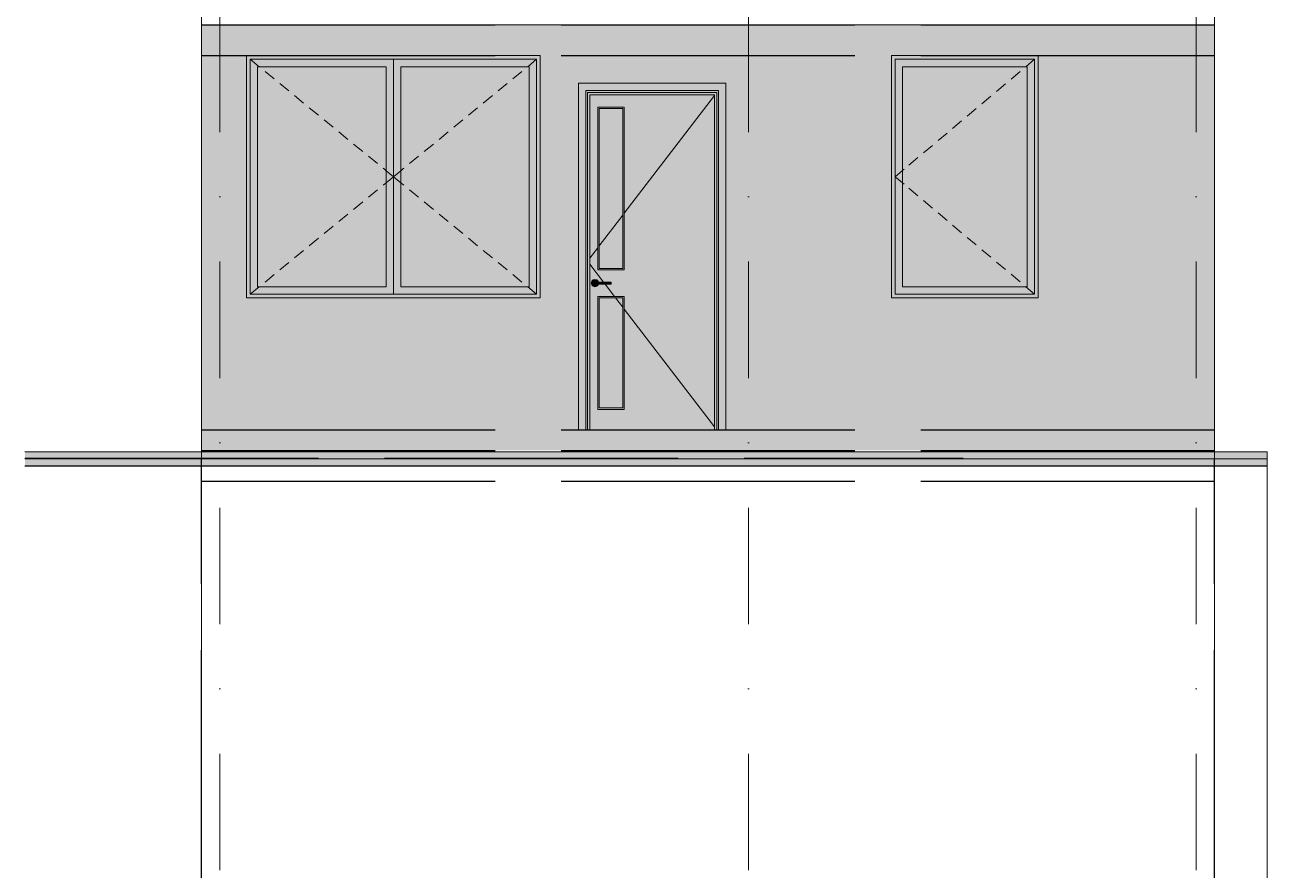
# Model space of a CAD drawing. Extents: x -1929 to 256751, y -18317 to 36108.
# Drawn here: x 12386 to 13232, y 526 to 1102 of the extents above; entities that cross this region are included whole.
import ezdxf

# ---------------------------------------------------------------- set-up
doc = ezdxf.new("R2010")
doc.units = 0
doc.header["$LTSCALE"] = 5
doc.header["$MEASUREMENT"] = 0
doc.linetypes.add('- Осеви линии', pattern=[670.277762, 317.5, -176.388889, 0, -176.388874])
doc.linetypes.add('- Скирити линии', pattern=[245, 200, -45])
for name, color, linetype in [('1 _ Конструкция - Недефинирани обекти.Structural - Bearing', 7, 'Continuous'), ('4 _ - Щриховки - Основни.2D Elements', 7, 'Continuous'), ('6 _ - Конструктивни оси.Dimensioning', 7, 'Continuous'), ('7 _ - Основни елементи.2D Elements', 7, 'Continuous'), ('Structural - Bearing', 7, 'Continuous')]:
    doc.layers.add(name, color=color, linetype=linetype)

msp = doc.modelspace()

# ---------------------------------------------------------------- hatches: boundary and pattern name
at = {"layer": '1 _ Конструкция - Недефинирани обекти.Structural - Bearing', "linetype": 'Continuous', "lineweight": 0, "true_color": 0xdedede}
msp.add_hatch(color=254, dxfattribs=at).paths.add_polyline_path([(13195.9, 1101.82), (13170.9, 1101.82), (13170.9, 810.82), (13195.9, 810.82)])
at = {"layer": '4 _ - Щриховки - Основни.2D Elements', "linetype": 'Continuous', "lineweight": 0, "true_color": 0xdedede}
msp.add_hatch(color=254, dxfattribs=at).paths.add_polyline_path([(13231.76, 810.82), (12385.64, 810.82), (12385.64, 806.01), (13231.76, 806.01)])
at = {"layer": '4 _ - Щриховки - Основни.2D Elements', "linetype": 'Continuous', "lineweight": 13}
msp.add_hatch(color=256, dxfattribs=at).paths.add_polyline_path([(13231.76, 806.01), (12385.64, 806.01), (12385.64, 801.2), (13231.76, 801.2)])
at = {"layer": 'Structural - Bearing', "linetype": 'Continuous', "lineweight": 0, "true_color": 0xdedede}
for points in [[(12505.9, 811.82), (12530.9, 811.82), (12530.9, 1101.82), (12505.9, 1101.82)], [(12865.9, 1101.82), (12865.9, 825.82), (12890.9, 825.82), (12890.9, 1101.82)], [(12539.2, 1075.82), (12539.2, 1078.32), (12734.2, 1078.32), (12734.2, 1075.82), (12736.7, 1075.82), (12736.7, 1080.82), (12536.7, 1080.82), (12536.7, 1075.82)], [(12539.2, 920.82), (12539.2, 1075.82), (12536.7, 1075.82), (12536.7, 920.82)], [(12539.2, 1078.32), (12539.2, 1073.32), (12544.2, 1073.32), (12631.7, 1073.32), (12636.7, 1073.32), (12636.7, 1078.32)], [(12636.7, 1078.32), (12636.7, 1073.32), (12641.7, 1073.32), (12729.2, 1073.32), (12734.2, 1073.32), (12734.2, 1078.32)], [(12734.2, 1075.82), (12734.2, 920.82), (12736.7, 920.82), (12736.7, 1075.82)], [(12978.4, 1075.82), (12978.4, 1078.32), (13073.4, 1078.32), (13073.4, 1075.82), (13075.9, 1075.82), (13075.9, 1080.82), (12975.9, 1080.82), (12975.9, 1075.82)], [(12978.4, 920.82), (12978.4, 1075.82), (12975.9, 1075.82), (12975.9, 920.82)], [(12978.4, 1078.32), (12978.4, 1073.32), (12983.4, 1073.32), (13068.4, 1073.32), (13073.4, 1073.32), (13073.4, 1078.32)], [(13073.4, 1075.82), (13073.4, 920.82), (13075.9, 920.82), (13075.9, 1075.82)], [(12544.2, 1073.32), (12539.2, 1073.32), (12539.2, 923.32), (12544.2, 923.32)], [(12544.2, 923.32), (12631.7, 923.32), (12631.7, 1073.32), (12544.2, 1073.32)], [(12631.7, 923.32), (12636.7, 923.32), (12636.7, 1073.32), (12631.7, 1073.32)], [(12641.7, 1073.32), (12636.7, 1073.32), (12636.7, 923.32), (12641.7, 923.32)], [(12641.7, 923.32), (12729.2, 923.32), (12729.2, 1073.32), (12641.7, 1073.32)], [(12729.2, 923.32), (12734.2, 923.32), (12734.2, 1073.32), (12729.2, 1073.32)], [(12983.4, 1073.32), (12978.4, 1073.32), (12978.4, 923.32), (12983.4, 923.32)], [(12983.4, 923.32), (13068.4, 923.32), (13068.4, 1073.32), (12983.4, 1073.32)], [(13068.4, 923.32), (13073.4, 923.32), (13073.4, 1073.32), (13068.4, 1073.32)], [(12762.7, 825.82), (12767.7, 825.82), (12767.7, 1057.02), (12762.7, 1062.02)], [(12762.7, 1062.02), (12767.7, 1057.02), (12858.1, 1057.02), (12863.1, 1062.02)], [(12858.1, 1057.02), (12858.1, 825.82), (12863.1, 825.82), (12863.1, 1062.02)], [(12767.7, 1057.02), (12767.7, 1055.82), (12768.9, 1055.82), (12856.9, 1055.82), (12858.1, 1055.82), (12858.1, 1057.02)], [(12767.7, 825.82), (12768.9, 825.82), (12768.9, 1055.82), (12767.7, 1055.82)], [(12768.9, 1055.82), (12768.9, 1054.22), (12770.5, 1054.22), (12855.3, 1054.22), (12856.9, 1054.22), (12856.9, 1055.82)], [(12770.5, 825.82), (12770.5, 1054.22), (12768.9, 1054.22), (12768.9, 825.82)], [(12856.9, 825.82), (12856.9, 1054.22), (12855.3, 1054.22), (12855.3, 825.82)], [(12856.9, 825.82), (12858.1, 825.82), (12858.1, 1055.82), (12856.9, 1055.82)], [(12776.9, 935.82), (12792.9, 935.82), (12792.9, 1044.82), (12776.9, 1044.82)], [(12636.7, 918.32), (12636.7, 923.32), (12631.7, 923.32), (12544.2, 923.32), (12539.2, 923.32), (12539.2, 918.32)], [(12734.2, 918.32), (12734.2, 923.32), (12729.2, 923.32), (12641.7, 923.32), (12636.7, 923.32), (12636.7, 918.32)], [(12771.4, 925.82), (12771.74, 924.57), (12772.65, 923.66), (12773.9, 923.32), (12775.15, 923.66), (12776.07, 924.57), (12776.21, 925.12), (12773.9, 925.12), (12773.55, 925.22), (12773.3, 925.47), (12773.2, 925.82), (12773.3, 926.17), (12773.55, 926.43), (12773.9, 926.52), (12776.21, 926.52), (12776.07, 927.07), (12775.15, 927.99), (12773.9, 928.32), (12772.65, 927.99), (12771.74, 927.07)], [(12773.3, 926.17), (12773.2, 925.82), (12773.53, 925.82), (12773.61, 926.17)], [(12773.2, 925.82), (12773.3, 925.47), (12773.61, 925.47), (12773.53, 925.82)], [(12773.55, 926.43), (12773.3, 926.17), (12773.61, 926.17), (12773.84, 926.43)], [(12773.3, 925.47), (12773.55, 925.22), (12773.84, 925.22), (12773.61, 925.47)], [(12773.61, 926.17), (12773.53, 925.82), (12774.49, 925.82), (12774.54, 926.17)], [(12773.53, 925.82), (12773.61, 925.47), (12774.54, 925.47), (12774.49, 925.82)], [(12773.9, 926.52), (12773.55, 926.43), (12773.84, 926.43), (12774.16, 926.52)], [(12773.55, 925.22), (12773.9, 925.12), (12774.16, 925.12), (12773.84, 925.22)], [(12773.84, 926.43), (12773.61, 926.17), (12774.54, 926.17), (12774.67, 926.43)], [(12773.61, 925.47), (12773.84, 925.22), (12774.67, 925.22), (12774.54, 925.47)], [(12774.16, 926.52), (12773.84, 926.43), (12774.67, 926.43), (12774.85, 926.52)], [(12773.84, 925.22), (12774.16, 925.12), (12774.85, 925.12), (12774.67, 925.22)], [(12774.54, 926.17), (12774.49, 925.82), (12775.71, 925.82), (12775.72, 926.17)], [(12775.71, 925.82), (12774.49, 925.82), (12774.54, 925.47), (12775.72, 925.47)], [(12774.67, 926.43), (12774.54, 926.17), (12775.72, 926.17), (12775.76, 926.43)], [(12775.72, 925.47), (12774.54, 925.47), (12774.67, 925.22), (12775.76, 925.22)], [(12774.85, 926.52), (12774.67, 926.43), (12775.76, 926.43), (12775.8, 926.52)], [(12774.67, 925.22), (12774.85, 925.12), (12775.8, 925.12), (12775.76, 925.22)], [(12775.72, 926.17), (12775.71, 925.82), (12784.9, 925.82), (12784.9, 926.17)], [(12775.71, 925.82), (12775.72, 925.47), (12784.9, 925.47), (12784.9, 925.82)], [(12775.76, 926.43), (12775.72, 926.17), (12784.9, 926.17), (12784.9, 926.43)], [(12775.72, 925.47), (12775.76, 925.22), (12784.9, 925.22), (12784.9, 925.47)], [(12775.8, 926.52), (12775.76, 926.43), (12784.9, 926.43), (12784.9, 926.52)], [(12775.76, 925.22), (12775.8, 925.12), (12784.9, 925.12), (12784.9, 925.22)], [(13073.4, 918.32), (13073.4, 923.32), (13068.4, 923.32), (12983.4, 923.32), (12978.4, 923.32), (12978.4, 918.32)], [(12539.2, 918.32), (12539.2, 920.82), (12536.7, 920.82), (12536.7, 915.82), (12736.7, 915.82), (12736.7, 920.82), (12734.2, 920.82), (12734.2, 918.32)], [(12776.9, 840.82), (12792.9, 840.82), (12792.9, 915.82), (12776.9, 915.82)], [(12978.4, 918.32), (12978.4, 920.82), (12975.9, 920.82), (12975.9, 915.82), (13075.9, 915.82), (13075.9, 920.82), (13073.4, 920.82), (13073.4, 918.32)], [(12530.9, 811.82), (12865.9, 811.82), (12865.9, 811.82), (12890.9, 811.82), (12890.9, 811.82), (13170.9, 811.82), (13170.9, 825.82), (12530.9, 825.82)]]:
    msp.add_hatch(color=254, dxfattribs=at).paths.add_polyline_path(points)
h = msp.add_hatch(color=254, dxfattribs=at)
h.paths.add_polyline_path([(12865.9, 1101.82), (12530.9, 1101.82), (12530.9, 825.82), (12762.7, 825.82), (12762.7, 1062.02), (12863.1, 1062.02), (12863.1, 825.82), (12865.9, 825.82)])
h.paths.add_polyline_path([(12736.7, 915.82), (12536.7, 915.82), (12536.7, 1080.82), (12736.7, 1080.82)], flags=0)
h = msp.add_hatch(color=254, dxfattribs=at)
h.paths.add_polyline_path([(13170.9, 1101.82), (12890.9, 1101.82), (12890.9, 825.82), (13170.9, 825.82)])
h.paths.add_polyline_path([(12975.9, 915.82), (12975.9, 1080.82), (13075.9, 1080.82), (13075.9, 915.82)], flags=0)
h = msp.add_hatch(color=254, dxfattribs=at)
h.paths.add_polyline_path([(12855.3, 1054.22), (12770.5, 1054.22), (12770.5, 825.82), (12855.3, 825.82)])
h.paths.add_polyline_path([(12771.4, 925.82), (12771.74, 927.07), (12772.65, 927.99), (12773.9, 928.32), (12775.15, 927.99), (12776.07, 927.07), (12776.21, 926.52), (12784.9, 926.52), (12784.9, 925.12), (12776.21, 925.12), (12776.07, 924.57), (12775.15, 923.66), (12773.9, 923.32), (12772.65, 923.66), (12771.74, 924.57)], flags=0)
h.paths.add_polyline_path([(12775.9, 916.82), (12793.9, 916.82), (12793.9, 839.82), (12775.9, 839.82)], flags=0)
h.paths.add_polyline_path([(12793.9, 934.82), (12775.9, 934.82), (12775.9, 1045.82), (12793.9, 1045.82)], flags=0)
h = msp.add_hatch(color=254, dxfattribs=at)
h.paths.add_polyline_path([(12775.9, 934.82), (12793.9, 934.82), (12793.9, 1045.82), (12775.9, 1045.82)])
h.paths.add_polyline_path([(12776.9, 935.82), (12776.9, 1044.82), (12792.9, 1044.82), (12792.9, 935.82)], flags=0)
h = msp.add_hatch(color=254, dxfattribs=at)
h.paths.add_polyline_path([(12775.9, 839.82), (12793.9, 839.82), (12793.9, 916.82), (12775.9, 916.82)])
h.paths.add_polyline_path([(12776.9, 840.82), (12776.9, 915.82), (12792.9, 915.82), (12792.9, 840.82)], flags=0)

# ---------------------------------------------------------------- linework, layer by layer
at = {"layer": '1 _ Конструкция - Недефинирани обекти.Structural - Bearing', "color": 250, "linetype": 'Continuous', "lineweight": 20, "ltscale": 0.01, "true_color": 0x2a2a2a}
msp.add_line((13195.9, 825.82), (13195.9, 1101.82), dxfattribs=at)
at = {"layer": '4 _ - Щриховки - Основни.2D Elements', "linetype": 'Continuous', "lineweight": 13, "ltscale": 0.01, "flags": 128}
for points in [[(12385.64, 810.82), (13231.76, 810.82)], [(12385.64, 806.01), (13231.76, 806.01)], [(13231.76, 806.01), (12385.64, 806.01)], [(13231.76, 810.82), (13231.76, 806.01)], [(13231.76, 806.01), (13231.76, 801.2)], [(13231.76, 801.2), (12385.64, 801.2)]]:
    msp.add_lwpolyline(points, dxfattribs=at)
at = {"layer": '4 _ - Щриховки - Основни.2D Elements', "color": 254, "linetype": 'Continuous', "lineweight": 0, "ltscale": 0.01, "true_color": 0xdedede, "flags": 128}
for points in [[(12385.64, 801.23), (13231.76, 801.23)], [(12385.64, 801.2), (13231.76, 801.2)], [(13231.76, 801.23), (13231.76, 386.2)], [(13231.76, 801.2), (13231.76, 386.2)]]:
    msp.add_lwpolyline(points, dxfattribs=at)
at = {"layer": '6 _ - Конструктивни оси.Dimensioning', "linetype": '- Осеви линии', "lineweight": 20, "ltscale": 0.05}
for p, q in [((12518.4, 1275.82), (12518.4, 525.82)), ((12518.4, 1275.82), (12518.4, 525.82)), ((12518.4, 1275.82), (12518.4, 525.82)), ((12878.4, 1275.82), (12878.4, 525.82)), ((12878.4, 1275.82), (12878.4, 525.82)), ((12878.4, 1275.82), (12878.4, 525.82)), ((13183.4, 1275.82), (13183.4, 525.82)), ((13183.4, 1275.82), (13183.4, 525.82)), ((13183.4, 1275.82), (13183.4, 525.82))]:
    msp.add_line(p, q, dxfattribs=at)
at = {"layer": '7 _ - Основни елементи.2D Elements', "linetype": '- Скирити линии', "lineweight": 25, "ltscale": 0.2, "flags": 128}
for points in [[(12505.9, 1101.82), (13197.31, 1101.82)], [(12505.9, 1080.82), (13197.31, 1080.82)], [(12505.9, 825.82), (13197.31, 825.82)], [(12385.64, 806.64), (13024.63, 806.64)], [(12505.9, 811.82), (13197.31, 811.82)], [(12505.9, 475.82), (12505.9, 805.82)], [(13195.9, 475.82), (13195.9, 805.82)], [(12505.9, 790.82), (13197.31, 790.82)]]:
    msp.add_lwpolyline(points, dxfattribs=at)
at = {"layer": 'Structural - Bearing', "color": 250, "linetype": 'Continuous', "lineweight": 20, "ltscale": 0.01, "true_color": 0x222222}
for p, q in [((12505.9, 1101.82), (12505.9, 1115.82)), ((13195.9, 1101.82), (13195.9, 1115.82)), ((12505.9, 1101.82), (13195.9, 1101.82))]:
    msp.add_line(p, q, dxfattribs=at)
at = {"layer": 'Structural - Bearing', "color": 250, "linetype": 'Continuous', "lineweight": 20, "ltscale": 0.01, "true_color": 0x2a2a2a}
for p, q in [((12505.9, 825.82), (12505.9, 1101.82)), ((12736.7, 1080.82), (12536.7, 1080.82)), ((12536.7, 1080.82), (12536.7, 1075.82)), ((12536.7, 1075.82), (12536.7, 920.82)), ((12539.2, 1078.32), (12539.2, 1073.32)), ((12636.7, 1078.32), (12539.2, 1078.32)), ((12636.7, 1078.32), (12636.7, 1073.32)), ((12734.2, 1078.32), (12636.7, 1078.32)), ((12734.2, 1073.32), (12734.2, 1078.32)), ((12736.7, 1075.82), (12736.7, 1080.82)), ((12736.7, 920.82), (12736.7, 1075.82)), ((12539.2, 1073.32), (12539.2, 923.32)), ((12544.2, 923.32), (12544.2, 1073.32)), ((12544.2, 1073.32), (12631.7, 1073.32)), ((12631.7, 1073.32), (12631.7, 923.32)), ((12636.7, 1073.32), (12636.7, 923.32)), ((12641.7, 923.32), (12641.7, 1073.32)), ((12641.7, 1073.32), (12729.2, 1073.32)), ((12729.2, 1073.32), (12729.2, 923.32)), ((12734.2, 923.32), (12734.2, 1073.32)), ((12539.2, 923.32), (12539.2, 918.32)), ((12631.7, 923.32), (12544.2, 923.32)), ((12636.7, 923.32), (12636.7, 918.32)), ((12729.2, 923.32), (12641.7, 923.32)), ((12734.2, 918.32), (12734.2, 923.32)), ((12536.7, 920.82), (12536.7, 915.82)), ((12536.7, 915.82), (12736.7, 915.82)), ((12539.2, 918.32), (12636.7, 918.32)), ((12636.7, 918.32), (12734.2, 918.32)), ((12736.7, 915.82), (12736.7, 920.82)), ((12505.9, 510.82), (12505.9, 825.82)), ((12768.9, 825.82), (12856.9, 825.82))]:
    msp.add_line(p, q, dxfattribs=at)
at = {"layer": 'Structural - Bearing', "color": 250, "linetype": 'Continuous', "lineweight": 18, "ltscale": 0.01, "true_color": 0x2a2a2a}
for p, q in [((12539.2, 1078.32), (12545.3, 1073.32)), ((12734.2, 1078.32), (12728.11, 1073.32)), ((13075.9, 1080.82), (12975.9, 1080.82)), ((12975.9, 1080.82), (12975.9, 1075.82)), ((12975.9, 1075.82), (12975.9, 920.82)), ((12978.4, 1078.32), (12978.4, 1073.32)), ((13073.4, 1078.32), (12978.4, 1078.32)), ((13073.4, 1078.32), (13067.46, 1073.32)), ((13073.4, 1073.32), (13073.4, 1078.32)), ((13075.9, 1075.82), (13075.9, 1080.82)), ((13075.9, 920.82), (13075.9, 1075.82)), ((12545.3, 1073.32), (12545.39, 1073.25)), ((12549.25, 1070.08), (12555.44, 1065)), ((12724.15, 1070.08), (12717.97, 1065)), ((12728.11, 1073.32), (12728.02, 1073.25)), ((12978.4, 1073.32), (12978.4, 923.32)), ((12983.4, 923.32), (12983.4, 1073.32)), ((12983.4, 1073.32), (13068.4, 1073.32)), ((13063.46, 1069.95), (13057.34, 1064.8)), ((13067.46, 1073.32), (13067.28, 1073.17)), ((13068.4, 1073.32), (13068.4, 923.32)), ((13073.4, 923.32), (13073.4, 1073.32)), ((12559.3, 1061.83), (12565.49, 1056.76)), ((12714.1, 1061.83), (12707.92, 1056.76)), ((13053.51, 1061.58), (13047.39, 1056.42)), ((12569.35, 1053.59), (12575.54, 1048.51)), ((12704.05, 1053.59), (12697.87, 1048.51)), ((12855.3, 1053.73), (12793.9, 973.49)), ((13043.57, 1053.2), (13037.45, 1048.05)), ((12579.4, 1045.34), (12585.59, 1040.27)), ((12694, 1045.34), (12687.82, 1040.27)), ((13033.63, 1044.83), (13027.51, 1039.68)), ((12589.45, 1037.09), (12595.64, 1032.02)), ((12683.95, 1037.09), (12677.77, 1032.02)), ((13023.68, 1036.46), (13017.56, 1031.3)), ((12599.5, 1028.85), (12605.69, 1023.77)), ((12673.91, 1028.85), (12667.72, 1023.77)), ((13013.74, 1028.08), (13007.62, 1022.93)), ((12609.55, 1020.6), (12615.74, 1015.53)), ((12663.86, 1020.6), (12657.67, 1015.53)), ((13003.79, 1019.71), (12997.68, 1014.55)), ((12619.6, 1012.36), (12625.79, 1007.28)), ((12653.81, 1012.36), (12647.62, 1007.28)), ((12993.85, 1011.33), (12987.73, 1006.18)), ((12629.65, 1004.11), (12630.52, 1003.4)), ((12630.52, 1003.4), (12631.7, 1002.43)), ((12631.7, 1002.43), (12636.7, 998.32)), ((12641.7, 1002.43), (12636.7, 998.32)), ((12642.89, 1003.4), (12641.7, 1002.43)), ((12643.76, 1004.11), (12642.89, 1003.4)), ((12983.4, 1002.53), (12978.4, 998.32)), ((12984.52, 1003.48), (12983.4, 1002.53)), ((12629.65, 992.54), (12630.52, 993.25)), ((12630.52, 993.25), (12631.7, 994.22)), ((12631.7, 994.22), (12636.7, 998.32)), ((12641.7, 994.22), (12636.7, 998.32)), ((12642.89, 993.25), (12641.7, 994.22)), ((12643.76, 992.54), (12642.89, 993.25)), ((12983.4, 994.11), (12978.4, 998.32)), ((12984.52, 993.17), (12983.4, 994.11)), ((12993.85, 985.31), (12987.73, 990.47)), ((12619.6, 984.29), (12625.79, 989.37)), ((12653.81, 984.29), (12647.62, 989.37)), ((13003.79, 976.94), (12997.68, 982.09)), ((12609.55, 976.05), (12615.74, 981.12)), ((12663.86, 976.05), (12657.67, 981.12)), ((13013.74, 968.57), (13007.62, 973.72)), ((12589.45, 959.55), (12595.64, 964.63)), ((12599.5, 967.8), (12605.69, 972.88)), ((12673.91, 967.8), (12667.72, 972.88)), ((12683.95, 959.55), (12677.77, 964.63)), ((12792.9, 972.19), (12776.9, 951.28)), ((13023.68, 960.19), (13017.56, 965.35)), ((12579.4, 951.31), (12585.59, 956.38)), ((12694, 951.31), (12687.82, 956.38)), ((13033.63, 951.82), (13027.51, 956.97)), ((12569.35, 943.06), (12575.54, 948.14)), ((12704.05, 943.06), (12697.87, 948.14)), ((12775.9, 949.97), (12770.5, 942.92)), ((13043.57, 943.45), (13037.45, 948.6)), ((12559.3, 934.82), (12565.49, 939.89)), ((12714.1, 934.82), (12707.92, 939.89)), ((13053.51, 935.07), (13047.39, 940.22)), ((12549.25, 926.57), (12555.44, 931.64)), ((12724.15, 926.57), (12717.97, 931.64)), ((12779.84, 926.52), (12770.5, 938.73)), ((13063.46, 926.7), (13057.34, 931.85)), ((12539.2, 918.32), (12545.3, 923.32)), ((12545.3, 923.32), (12545.39, 923.4)), ((12728.11, 923.32), (12728.02, 923.4)), ((12734.2, 918.32), (12728.11, 923.32)), ((12787.27, 916.82), (12780.92, 925.12)), ((12978.4, 923.32), (12978.4, 918.32)), ((13068.4, 923.32), (12983.4, 923.32)), ((13067.46, 923.32), (13067.28, 923.48)), ((13073.4, 918.32), (13067.46, 923.32)), ((13073.4, 918.32), (13073.4, 923.32)), ((12792.9, 909.46), (12788.03, 915.82)), ((12975.9, 920.82), (12975.9, 915.82)), ((12975.9, 915.82), (13075.9, 915.82)), ((12978.4, 918.32), (13073.4, 918.32)), ((13075.9, 915.82), (13075.9, 920.82)), ((12855.3, 827.92), (12793.9, 908.15))]:
    msp.add_line(p, q, dxfattribs=at)
at = {"layer": 'Structural - Bearing', "color": 250, "linetype": 'Continuous', "lineweight": 15, "ltscale": 0.01, "true_color": 0x2a2a2a}
for p, q in [((12762.7, 1062.02), (12762.7, 825.82)), ((12863.1, 1062.02), (12762.7, 1062.02)), ((12863.1, 825.82), (12863.1, 1062.02)), ((12767.7, 825.82), (12767.7, 1057.02)), ((12767.7, 1057.02), (12858.1, 1057.02)), ((12768.9, 825.82), (12768.9, 1055.82)), ((12768.9, 1055.82), (12856.9, 1055.82)), ((12770.5, 825.82), (12770.5, 1054.22)), ((12770.5, 1054.22), (12855.3, 1054.22)), ((12855.3, 1054.22), (12855.3, 825.82)), ((12856.9, 1055.82), (12856.9, 825.82)), ((12858.1, 1057.02), (12858.1, 825.82)), ((12793.9, 1045.82), (12775.9, 1045.82)), ((12775.9, 1045.82), (12775.9, 934.82)), ((12776.9, 935.82), (12776.9, 1044.82)), ((12776.9, 1044.82), (12792.9, 1044.82)), ((12792.9, 1044.82), (12792.9, 935.82)), ((12793.9, 934.82), (12793.9, 1045.82)), ((12775.9, 934.82), (12793.9, 934.82)), ((12792.9, 935.82), (12776.9, 935.82)), ((12771.74, 927.07), (12771.4, 925.82)), ((12771.4, 925.82), (12771.74, 924.57)), ((12772.65, 927.99), (12771.74, 927.07)), ((12771.74, 924.57), (12772.65, 923.66)), ((12773.9, 928.32), (12772.65, 927.99)), ((12772.65, 923.66), (12773.9, 923.32)), ((12773.3, 926.17), (12773.2, 925.82)), ((12773.2, 925.82), (12773.3, 925.47)), ((12773.55, 926.43), (12773.3, 926.17)), ((12773.3, 925.47), (12773.55, 925.22)), ((12773.61, 926.17), (12773.53, 925.82)), ((12773.53, 925.82), (12773.61, 925.47)), ((12773.9, 926.52), (12773.55, 926.43)), ((12773.55, 925.22), (12773.9, 925.12)), ((12773.84, 926.43), (12773.61, 926.17)), ((12773.61, 925.47), (12773.84, 925.22)), ((12775.15, 927.99), (12773.9, 928.32)), ((12773.9, 926.52), (12774.16, 926.52)), ((12773.9, 925.12), (12774.16, 925.12)), ((12773.9, 923.32), (12775.15, 923.66)), ((12774.16, 926.52), (12774.85, 926.52)), ((12774.16, 925.12), (12774.85, 925.12)), ((12774.54, 926.17), (12774.49, 925.82)), ((12774.49, 925.82), (12774.54, 925.47)), ((12774.67, 926.43), (12774.54, 926.17)), ((12774.54, 925.47), (12774.67, 925.22)), ((12774.85, 926.52), (12775.8, 926.52)), ((12774.85, 925.12), (12775.8, 925.12)), ((12776.07, 927.07), (12775.15, 927.99)), ((12775.15, 923.66), (12776.07, 924.57)), ((12775.8, 926.52), (12784.9, 926.52)), ((12775.8, 925.12), (12784.9, 925.12)), ((12776.21, 926.52), (12776.07, 927.07)), ((12776.07, 924.57), (12776.21, 925.12)), ((12784.9, 926.52), (12784.9, 926.43)), ((12784.9, 926.43), (12784.9, 926.17)), ((12784.9, 926.17), (12784.9, 925.82)), ((12784.9, 925.82), (12784.9, 925.47)), ((12784.9, 925.47), (12784.9, 925.22)), ((12784.9, 925.22), (12784.9, 925.12)), ((12793.9, 916.82), (12775.9, 916.82)), ((12775.9, 916.82), (12775.9, 839.82)), ((12776.9, 840.82), (12776.9, 915.82)), ((12776.9, 915.82), (12792.9, 915.82)), ((12792.9, 915.82), (12792.9, 840.82)), ((12793.9, 839.82), (12793.9, 916.82)), ((12775.9, 839.82), (12793.9, 839.82)), ((12792.9, 840.82), (12776.9, 840.82)), ((12762.7, 825.82), (12767.7, 825.82)), ((12767.7, 825.82), (12768.9, 825.82)), ((12856.9, 825.82), (12858.1, 825.82)), ((12858.1, 825.82), (12863.1, 825.82))]:
    msp.add_line(p, q, dxfattribs=at)
at = {"layer": 'Structural - Bearing', "linetype": 'Continuous', "lineweight": 20, "ltscale": 0.01}
msp.add_line((13195.9, 510.82), (13195.9, 825.82), dxfattribs=at)

doc.saveas('drawing.dxf')
